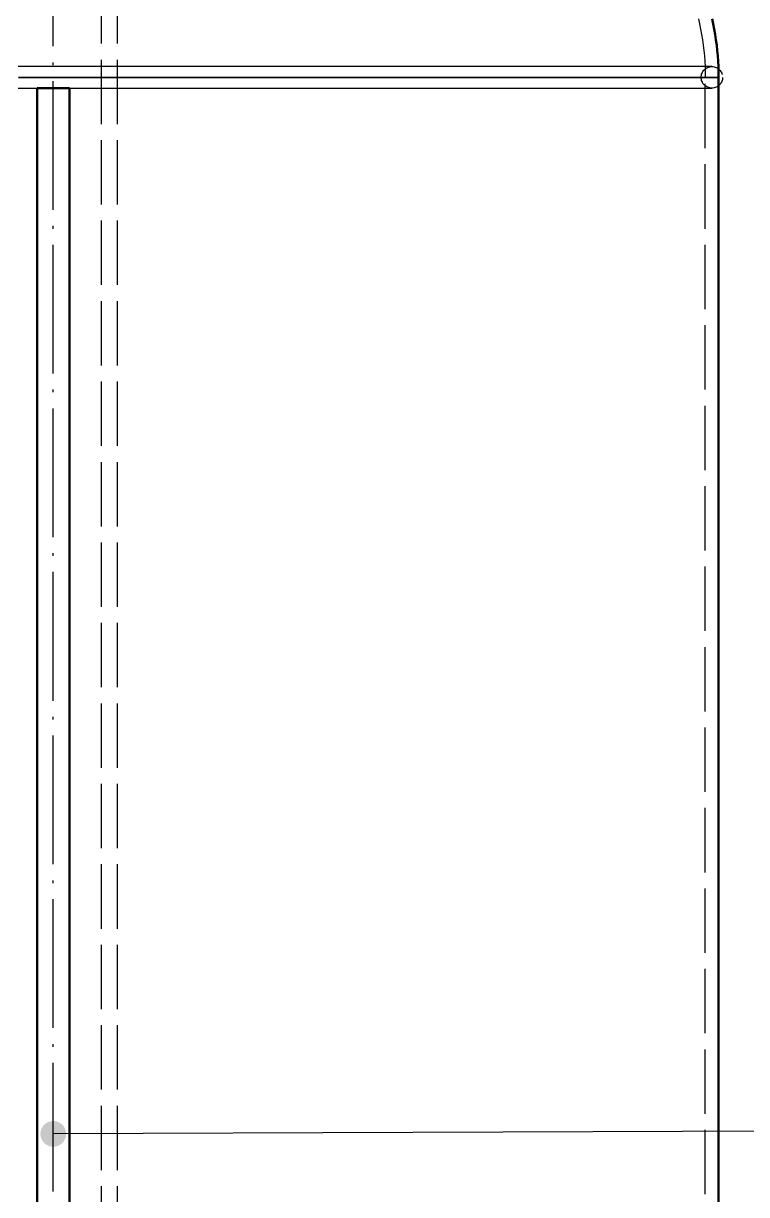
# Model space of a CAD drawing. Header units: millimetres. Extents: x 0 to 594, y 0 to 420.
# Drawn here: x 106.6 to 140.3, y 261.2 to 315.8 of the extents above; entities that cross this region are included whole.
import ezdxf

# ---------------------------------------------------------------- set-up
doc = ezdxf.new("R2010")
doc.units = ezdxf.units.MM
doc.linetypes.add('ISO02-TRAZOS', pattern=[3.75, 3, -0.75])
doc.linetypes.add('ISO04-TRAZO-PUNTO', pattern=[7.625, 6, -0.75, 0.125, -0.75])
for name, color, linetype, lineweight in [('01-VISIBLE', 7, 'CONTINUOUS', 50), ('02-OCULTA', 4, 'ISO02-TRAZOS', 25), ('03-EJE', 1, 'ISO04-TRAZO-PUNTO', 25), ('08-FINA', 5, 'CONTINUOUS', 25)]:
    doc.layers.add(name, color=color, linetype=linetype, lineweight=lineweight)

msp = doc.modelspace()

# ---------------------------------------------------------------- hatches: boundary and pattern name
at = {"layer": '08-FINA'}
h = msp.add_hatch(color=7, dxfattribs=at)
h.dxf.hatch_style = 1
edge = h.paths.add_edge_path()
edge.add_arc((108, 264.063), 0.6, 0, 360)

# ---------------------------------------------------------------- linework, layer by layer
at = {"layer": '01-VISIBLE'}
for p, q in [((107.25, 312.804), (108.75, 312.804)), ((107.25, 240.101), (107.25, 312.804)), ((108.75, 240.101), (108.75, 312.804)), ((139, 240.101), (139, 313.304))]:
    msp.add_line(p, q, dxfattribs=at)
msp.add_lwpolyline([(139, 313.304), (138.998, 313.554), (138.99, 313.804), (138.978, 314.054), (138.96, 314.304), (138.938, 314.553), (138.911, 314.802), (138.878, 315.051), (138.841, 315.298), (138.8, 315.545), (138.753, 315.791), (138.702, 316.036)], dxfattribs=at)
at = {"layer": '02-OCULTA'}
for p, q in [((110.25, 194.876), (110.25, 333.251)), ((111, 194.876), (111, 333.251)), ((107.25, 191.508), (107.25, 312.804)), ((107.25, 312.804), (108.75, 312.804)), ((108.75, 191.508), (108.75, 312.804)), ((138.375, 182.501), (138.375, 313.304))]:
    msp.add_line(p, q, dxfattribs=at)
for points in [[(138.059, 316.036), (138.11, 315.79), (138.157, 315.544), (138.201, 315.297), (138.243, 315.05), (138.282, 314.803), (138.318, 314.555), (138.345, 314.306), (138.361, 314.055), (138.37, 313.805), (138.374, 313.554), (138.375, 313.304)], [(138.688, 313.804), (138.437, 313.804), (138.187, 313.804), (137.936, 313.804), (137.686, 313.804), (137.435, 313.804), (137.185, 313.804), (136.934, 313.804), (136.684, 313.804), (136.433, 313.804), (136.182, 313.804), (135.932, 313.804), (135.681, 313.804), (135.431, 313.804), (135.18, 313.804), (134.93, 313.804), (134.679, 313.804), (134.429, 313.804), (134.178, 313.804), (133.928, 313.804), (133.677, 313.804), (133.427, 313.804), (133.176, 313.804), (132.926, 313.804), (132.675, 313.804), (132.425, 313.804), (132.174, 313.804), (131.924, 313.804), (131.673, 313.804), (131.423, 313.804), (131.172, 313.804), (130.922, 313.804), (130.671, 313.804), (130.421, 313.804), (130.17, 313.804), (129.92, 313.804), (129.669, 313.804), (129.419, 313.804), (129.168, 313.804), (128.918, 313.804), (128.667, 313.804), (128.417, 313.804), (128.166, 313.804), (127.916, 313.804), (127.665, 313.804), (127.415, 313.804), (127.164, 313.804), (126.914, 313.804), (126.663, 313.804), (126.412, 313.804), (126.162, 313.804), (125.911, 313.804), (125.661, 313.804), (125.41, 313.804), (125.16, 313.804), (124.909, 313.804), (124.659, 313.804), (124.408, 313.804), (124.158, 313.804), (123.907, 313.804), (123.657, 313.804), (123.406, 313.804), (123.156, 313.804), (122.905, 313.804), (122.655, 313.804), (122.404, 313.804), (122.154, 313.804), (121.903, 313.804), (121.653, 313.804), (121.402, 313.804), (121.152, 313.804), (120.901, 313.804), (120.651, 313.804), (120.4, 313.804), (120.15, 313.804), (119.899, 313.804), (119.649, 313.804), (119.398, 313.804), (119.148, 313.804), (118.897, 313.804), (118.647, 313.804), (118.396, 313.804), (118.146, 313.804), (117.895, 313.804), (117.645, 313.804), (117.394, 313.804), (117.144, 313.804), (116.893, 313.804), (116.643, 313.804), (116.392, 313.804), (116.142, 313.804), (115.891, 313.804), (115.641, 313.804), (115.39, 313.804), (115.14, 313.804), (114.889, 313.804), (114.639, 313.804), (114.388, 313.804), (114.137, 313.804), (113.887, 313.804), (113.636, 313.804), (113.386, 313.804), (113.135, 313.804), (112.885, 313.804), (112.634, 313.804), (112.384, 313.804), (112.133, 313.804), (111.883, 313.804), (111.632, 313.804), (111.382, 313.804), (111.131, 313.804), (110.881, 313.804), (110.63, 313.804), (110.38, 313.804), (110.129, 313.804), (109.879, 313.804), (109.628, 313.804), (109.378, 313.804), (109.127, 313.804), (108.877, 313.804), (108.626, 313.804), (108.376, 313.804), (108.125, 313.804), (107.875, 313.804), (107.624, 313.804), (107.374, 313.804), (107.123, 313.804), (106.873, 313.804), (106.622, 313.804), (106.372, 313.804)], [(138.688, 313.804), (138.437, 313.804), (138.187, 313.804), (137.936, 313.804), (137.686, 313.804), (137.435, 313.804), (137.185, 313.804), (136.934, 313.804), (136.684, 313.804), (136.433, 313.804), (136.182, 313.804), (135.932, 313.804), (135.681, 313.804), (135.431, 313.804), (135.18, 313.804), (134.93, 313.804), (134.679, 313.804), (134.429, 313.804), (134.178, 313.804), (133.928, 313.804), (133.677, 313.804), (133.427, 313.804), (133.176, 313.804), (132.926, 313.804), (132.675, 313.804), (132.425, 313.804), (132.174, 313.804), (131.924, 313.804), (131.673, 313.804), (131.423, 313.804), (131.172, 313.804), (130.922, 313.804), (130.671, 313.804), (130.421, 313.804), (130.17, 313.804), (129.92, 313.804), (129.669, 313.804), (129.419, 313.804), (129.168, 313.804), (128.918, 313.804), (128.667, 313.804), (128.417, 313.804), (128.166, 313.804), (127.916, 313.804), (127.665, 313.804), (127.415, 313.804), (127.164, 313.804), (126.914, 313.804), (126.663, 313.804), (126.412, 313.804), (126.162, 313.804), (125.911, 313.804), (125.661, 313.804), (125.41, 313.804), (125.16, 313.804), (124.909, 313.804), (124.659, 313.804), (124.408, 313.804), (124.158, 313.804), (123.907, 313.804), (123.657, 313.804), (123.406, 313.804), (123.156, 313.804), (122.905, 313.804), (122.655, 313.804), (122.404, 313.804), (122.154, 313.804), (121.903, 313.804), (121.653, 313.804), (121.402, 313.804), (121.152, 313.804), (120.901, 313.804), (120.651, 313.804), (120.4, 313.804), (120.15, 313.804), (119.899, 313.804), (119.649, 313.804), (119.398, 313.804), (119.148, 313.804), (118.897, 313.804), (118.647, 313.804), (118.396, 313.804), (118.146, 313.804), (117.895, 313.804), (117.645, 313.804), (117.394, 313.804), (117.144, 313.804), (116.893, 313.804), (116.643, 313.804), (116.392, 313.804), (116.142, 313.804), (115.891, 313.804), (115.641, 313.804), (115.39, 313.804), (115.14, 313.804), (114.889, 313.804), (114.639, 313.804), (114.388, 313.804), (114.137, 313.804), (113.887, 313.804), (113.636, 313.804), (113.386, 313.804), (113.135, 313.804), (112.885, 313.804), (112.634, 313.804), (112.384, 313.804), (112.133, 313.804), (111.883, 313.804), (111.632, 313.804), (111.382, 313.804), (111.131, 313.804), (110.881, 313.804), (110.63, 313.804), (110.38, 313.804), (110.129, 313.804), (109.879, 313.804), (109.628, 313.804), (109.378, 313.804), (109.127, 313.804), (108.877, 313.804), (108.626, 313.804), (108.376, 313.804), (108.125, 313.804), (107.875, 313.804), (107.624, 313.804), (107.374, 313.804), (107.123, 313.804), (106.873, 313.804), (106.622, 313.804), (106.372, 313.804)], [(106.372, 312.804), (106.622, 312.804), (106.873, 312.804), (107.123, 312.804), (107.374, 312.804), (107.624, 312.804), (107.875, 312.804), (108.125, 312.804), (108.376, 312.804), (108.626, 312.804), (108.877, 312.804), (109.127, 312.804), (109.378, 312.804), (109.628, 312.804), (109.879, 312.804), (110.129, 312.804), (110.38, 312.804), (110.63, 312.804), (110.881, 312.804), (111.131, 312.804), (111.382, 312.804), (111.632, 312.804), (111.883, 312.804), (112.133, 312.804), (112.384, 312.804), (112.634, 312.804), (112.885, 312.804), (113.135, 312.804), (113.386, 312.804), (113.636, 312.804), (113.887, 312.804), (114.137, 312.804), (114.388, 312.804), (114.639, 312.804), (114.889, 312.804), (115.14, 312.804), (115.39, 312.804), (115.641, 312.804), (115.891, 312.804), (116.142, 312.804), (116.392, 312.804), (116.643, 312.804), (116.893, 312.804), (117.144, 312.804), (117.394, 312.804), (117.645, 312.804), (117.895, 312.804), (118.146, 312.804), (118.396, 312.804), (118.647, 312.804), (118.897, 312.804), (119.148, 312.804), (119.398, 312.804), (119.649, 312.804), (119.899, 312.804), (120.15, 312.804), (120.4, 312.804), (120.651, 312.804), (120.901, 312.804), (121.152, 312.804), (121.402, 312.804), (121.653, 312.804), (121.903, 312.804), (122.154, 312.804), (122.404, 312.804), (122.655, 312.804), (122.905, 312.804), (123.156, 312.804), (123.406, 312.804), (123.657, 312.804), (123.907, 312.804), (124.158, 312.804), (124.408, 312.804), (124.659, 312.804), (124.909, 312.804), (125.16, 312.804), (125.41, 312.804), (125.661, 312.804), (125.911, 312.804), (126.162, 312.804), (126.412, 312.804), (126.663, 312.804), (126.914, 312.804), (127.164, 312.804), (127.415, 312.804), (127.665, 312.804), (127.916, 312.804), (128.166, 312.804), (128.417, 312.804), (128.667, 312.804), (128.918, 312.804), (129.168, 312.804), (129.419, 312.804), (129.669, 312.804), (129.92, 312.804), (130.17, 312.804), (130.421, 312.804), (130.671, 312.804), (130.922, 312.804), (131.172, 312.804), (131.423, 312.804), (131.673, 312.804), (131.924, 312.804), (132.174, 312.804), (132.425, 312.804), (132.675, 312.804), (132.926, 312.804), (133.176, 312.804), (133.427, 312.804), (133.677, 312.804), (133.928, 312.804), (134.178, 312.804), (134.429, 312.804), (134.679, 312.804), (134.93, 312.804), (135.18, 312.804), (135.431, 312.804), (135.681, 312.804), (135.932, 312.804), (136.182, 312.804), (136.433, 312.804), (136.683, 312.804), (136.934, 312.804), (137.184, 312.804), (137.435, 312.804), (137.685, 312.804), (137.936, 312.804), (138.186, 312.804), (138.437, 312.804), (138.688, 312.804)], [(106.372, 312.804), (106.622, 312.804), (106.873, 312.804), (107.123, 312.804), (107.374, 312.804), (107.624, 312.804), (107.875, 312.804), (108.125, 312.804), (108.376, 312.804), (108.626, 312.804), (108.877, 312.804), (109.127, 312.804), (109.378, 312.804), (109.628, 312.804), (109.879, 312.804), (110.129, 312.804), (110.38, 312.804), (110.63, 312.804), (110.881, 312.804), (111.131, 312.804), (111.382, 312.804), (111.632, 312.804), (111.883, 312.804), (112.133, 312.804), (112.384, 312.804), (112.634, 312.804), (112.885, 312.804), (113.135, 312.804), (113.386, 312.804), (113.636, 312.804), (113.887, 312.804), (114.137, 312.804), (114.388, 312.804), (114.639, 312.804), (114.889, 312.804), (115.14, 312.804), (115.39, 312.804), (115.641, 312.804), (115.891, 312.804), (116.142, 312.804), (116.392, 312.804), (116.643, 312.804), (116.893, 312.804), (117.144, 312.804), (117.394, 312.804), (117.645, 312.804), (117.895, 312.804), (118.146, 312.804), (118.396, 312.804), (118.647, 312.804), (118.897, 312.804), (119.148, 312.804), (119.398, 312.804), (119.649, 312.804), (119.899, 312.804), (120.15, 312.804), (120.4, 312.804), (120.651, 312.804), (120.901, 312.804), (121.152, 312.804), (121.402, 312.804), (121.653, 312.804), (121.903, 312.804), (122.154, 312.804), (122.404, 312.804), (122.655, 312.804), (122.905, 312.804), (123.156, 312.804), (123.406, 312.804), (123.657, 312.804), (123.907, 312.804), (124.158, 312.804), (124.408, 312.804), (124.659, 312.804), (124.909, 312.804), (125.16, 312.804), (125.41, 312.804), (125.661, 312.804), (125.911, 312.804), (126.162, 312.804), (126.412, 312.804), (126.663, 312.804), (126.914, 312.804), (127.164, 312.804), (127.415, 312.804), (127.665, 312.804), (127.916, 312.804), (128.166, 312.804), (128.417, 312.804), (128.667, 312.804), (128.918, 312.804), (129.168, 312.804), (129.419, 312.804), (129.669, 312.804), (129.92, 312.804), (130.17, 312.804), (130.421, 312.804), (130.671, 312.804), (130.922, 312.804), (131.172, 312.804), (131.423, 312.804), (131.673, 312.804), (131.924, 312.804), (132.174, 312.804), (132.425, 312.804), (132.675, 312.804), (132.926, 312.804), (133.176, 312.804), (133.427, 312.804), (133.677, 312.804), (133.928, 312.804), (134.178, 312.804), (134.429, 312.804), (134.679, 312.804), (134.93, 312.804), (135.18, 312.804), (135.431, 312.804), (135.681, 312.804), (135.932, 312.804), (136.182, 312.804), (136.433, 312.804), (136.683, 312.804), (136.934, 312.804), (137.184, 312.804), (137.435, 312.804), (137.685, 312.804), (137.936, 312.804), (138.186, 312.804), (138.437, 312.804), (138.688, 312.804)], [(138.375, 313.304), (138.125, 313.304), (137.875, 313.304), (137.625, 313.304), (137.375, 313.304), (137.125, 313.304), (136.875, 313.304), (136.625, 313.304), (136.375, 313.304), (136.125, 313.304), (135.875, 313.304), (135.625, 313.304), (135.375, 313.304), (135.125, 313.304), (134.875, 313.304), (134.625, 313.304), (134.375, 313.304), (134.125, 313.304), (133.875, 313.304), (133.625, 313.304), (133.375, 313.304), (133.125, 313.304), (132.875, 313.304), (132.625, 313.304), (132.375, 313.304), (132.125, 313.304), (131.875, 313.304), (131.625, 313.304), (131.375, 313.304), (131.125, 313.304), (130.875, 313.304), (130.625, 313.304), (130.375, 313.304), (130.125, 313.304), (129.875, 313.304), (129.625, 313.304), (129.375, 313.304), (129.125, 313.304), (128.875, 313.304), (128.625, 313.304), (128.375, 313.304), (128.125, 313.304), (127.875, 313.304), (127.625, 313.304), (127.375, 313.304), (127.125, 313.304), (126.875, 313.304), (126.625, 313.304), (126.375, 313.304), (126.125, 313.304), (125.875, 313.304), (125.625, 313.304), (125.375, 313.304), (125.125, 313.304), (124.875, 313.304), (124.625, 313.304), (124.375, 313.304), (124.125, 313.304), (123.875, 313.304), (123.625, 313.304), (123.375, 313.304), (123.125, 313.304), (122.875, 313.304), (122.625, 313.304), (122.375, 313.304), (122.125, 313.304), (121.875, 313.304), (121.625, 313.304), (121.375, 313.304), (121.125, 313.304), (120.875, 313.304), (120.625, 313.304), (120.375, 313.304), (120.125, 313.304), (119.875, 313.304), (119.625, 313.304), (119.375, 313.304), (119.125, 313.304), (118.875, 313.304), (118.625, 313.304), (118.375, 313.304), (118.125, 313.304), (117.875, 313.304), (117.625, 313.304), (117.375, 313.304), (117.125, 313.304), (116.875, 313.304), (116.625, 313.304), (116.375, 313.304), (116.125, 313.304), (115.875, 313.304), (115.625, 313.304), (115.375, 313.304), (115.125, 313.304), (114.875, 313.304), (114.625, 313.304), (114.375, 313.304), (114.125, 313.304), (113.875, 313.304), (113.625, 313.304), (113.375, 313.304), (113.125, 313.304), (112.875, 313.304), (112.625, 313.304), (112.375, 313.304), (112.125, 313.304), (111.875, 313.304), (111.625, 313.304), (111.375, 313.304), (111.125, 313.304), (110.875, 313.304), (110.625, 313.304), (110.375, 313.304), (110.125, 313.304), (109.875, 313.304), (109.625, 313.304), (109.375, 313.304), (109.125, 313.304), (108.875, 313.304), (108.625, 313.304), (108.375, 313.304), (108.125, 313.304), (107.875, 313.304), (107.625, 313.304), (107.375, 313.304), (107.125, 313.304), (106.875, 313.304), (106.625, 313.304), (106.375, 313.304)], [(106.375, 313.304), (106.625, 313.304), (106.875, 313.304), (107.125, 313.304), (107.375, 313.304), (107.625, 313.304), (107.875, 313.304), (108.125, 313.304), (108.375, 313.304), (108.625, 313.304), (108.875, 313.304), (109.125, 313.304), (109.375, 313.304), (109.625, 313.304), (109.875, 313.304), (110.125, 313.304), (110.375, 313.304), (110.625, 313.304), (110.875, 313.304), (111.125, 313.304), (111.375, 313.304), (111.625, 313.304), (111.875, 313.304), (112.125, 313.304), (112.375, 313.304), (112.625, 313.304), (112.875, 313.304), (113.125, 313.304), (113.375, 313.304), (113.625, 313.304), (113.875, 313.304), (114.125, 313.304), (114.375, 313.304), (114.625, 313.304), (114.875, 313.304), (115.125, 313.304), (115.375, 313.304), (115.625, 313.304), (115.875, 313.304), (116.125, 313.304), (116.375, 313.304), (116.625, 313.304), (116.875, 313.304), (117.125, 313.304), (117.375, 313.304), (117.625, 313.304), (117.875, 313.304), (118.125, 313.304), (118.375, 313.304), (118.625, 313.304), (118.875, 313.304), (119.125, 313.304), (119.375, 313.304), (119.625, 313.304), (119.875, 313.304), (120.125, 313.304), (120.375, 313.304), (120.625, 313.304), (120.875, 313.304), (121.125, 313.304), (121.375, 313.304), (121.625, 313.304), (121.875, 313.304), (122.125, 313.304), (122.375, 313.304), (122.625, 313.304), (122.875, 313.304), (123.125, 313.304), (123.375, 313.304), (123.625, 313.304), (123.875, 313.304), (124.125, 313.304), (124.375, 313.304), (124.625, 313.304), (124.875, 313.304), (125.125, 313.304), (125.375, 313.304), (125.625, 313.304), (125.875, 313.304), (126.125, 313.304), (126.375, 313.304), (126.625, 313.304), (126.875, 313.304), (127.125, 313.304), (127.375, 313.304), (127.625, 313.304), (127.875, 313.304), (128.125, 313.304), (128.375, 313.304), (128.625, 313.304), (128.875, 313.304), (129.125, 313.304), (129.375, 313.304), (129.625, 313.304), (129.875, 313.304), (130.125, 313.304), (130.375, 313.304), (130.625, 313.304), (130.875, 313.304), (131.125, 313.304), (131.375, 313.304), (131.625, 313.304), (131.875, 313.304), (132.125, 313.304), (132.375, 313.304), (132.625, 313.304), (132.875, 313.304), (133.125, 313.304), (133.375, 313.304), (133.625, 313.304), (133.875, 313.304), (134.125, 313.304), (134.375, 313.304), (134.625, 313.304), (134.875, 313.304), (135.125, 313.304), (135.375, 313.304), (135.625, 313.304), (135.875, 313.304), (136.125, 313.304), (136.375, 313.304), (136.625, 313.304), (136.875, 313.304), (137.125, 313.304), (137.375, 313.304), (137.625, 313.304), (137.875, 313.304), (138.125, 313.304), (138.375, 313.304)], [(138.375, 313.304), (138.125, 313.304), (137.875, 313.304), (137.625, 313.304), (137.375, 313.304), (137.125, 313.304), (136.875, 313.304), (136.625, 313.304), (136.375, 313.304), (136.125, 313.304), (135.875, 313.304), (135.625, 313.304), (135.375, 313.304), (135.125, 313.304), (134.875, 313.304), (134.625, 313.304), (134.375, 313.304), (134.125, 313.304), (133.875, 313.304), (133.625, 313.304), (133.375, 313.304), (133.125, 313.304), (132.875, 313.304), (132.625, 313.304), (132.375, 313.304), (132.125, 313.304), (131.875, 313.304), (131.625, 313.304), (131.375, 313.304), (131.125, 313.304), (130.875, 313.304), (130.625, 313.304), (130.375, 313.304), (130.125, 313.304), (129.875, 313.304), (129.625, 313.304), (129.375, 313.304), (129.125, 313.304), (128.875, 313.304), (128.625, 313.304), (128.375, 313.304), (128.125, 313.304), (127.875, 313.304), (127.625, 313.304), (127.375, 313.304), (127.125, 313.304), (126.875, 313.304), (126.625, 313.304), (126.375, 313.304), (126.125, 313.304), (125.875, 313.304), (125.625, 313.304), (125.375, 313.304), (125.125, 313.304), (124.875, 313.304), (124.625, 313.304), (124.375, 313.304), (124.125, 313.304), (123.875, 313.304), (123.625, 313.304), (123.375, 313.304), (123.125, 313.304), (122.875, 313.304), (122.625, 313.304), (122.375, 313.304), (122.125, 313.304), (121.875, 313.304), (121.625, 313.304), (121.375, 313.304), (121.125, 313.304), (120.875, 313.304), (120.625, 313.304), (120.375, 313.304), (120.125, 313.304), (119.875, 313.304), (119.625, 313.304), (119.375, 313.304), (119.125, 313.304), (118.875, 313.304), (118.625, 313.304), (118.375, 313.304), (118.125, 313.304), (117.875, 313.304), (117.625, 313.304), (117.375, 313.304), (117.125, 313.304), (116.875, 313.304), (116.625, 313.304), (116.375, 313.304), (116.125, 313.304), (115.875, 313.304), (115.625, 313.304), (115.375, 313.304), (115.125, 313.304), (114.875, 313.304), (114.625, 313.304), (114.375, 313.304), (114.125, 313.304), (113.875, 313.304), (113.625, 313.304), (113.375, 313.304), (113.125, 313.304), (112.875, 313.304), (112.625, 313.304), (112.375, 313.304), (112.125, 313.304), (111.875, 313.304), (111.625, 313.304), (111.375, 313.304), (111.125, 313.304), (110.875, 313.304), (110.625, 313.304), (110.375, 313.304), (110.125, 313.304), (109.875, 313.304), (109.625, 313.304), (109.375, 313.304), (109.125, 313.304), (108.875, 313.304), (108.625, 313.304), (108.375, 313.304), (108.125, 313.304), (107.875, 313.304), (107.625, 313.304), (107.375, 313.304), (107.125, 313.304), (106.875, 313.304), (106.625, 313.304), (106.375, 313.304)], [(106.375, 313.304), (106.625, 313.304), (106.875, 313.304), (107.125, 313.304), (107.375, 313.304), (107.625, 313.304), (107.875, 313.304), (108.125, 313.304), (108.375, 313.304), (108.625, 313.304), (108.875, 313.304), (109.125, 313.304), (109.375, 313.304), (109.625, 313.304), (109.875, 313.304), (110.125, 313.304), (110.375, 313.304), (110.625, 313.304), (110.875, 313.304), (111.125, 313.304), (111.375, 313.304), (111.625, 313.304), (111.875, 313.304), (112.125, 313.304), (112.375, 313.304), (112.625, 313.304), (112.875, 313.304), (113.125, 313.304), (113.375, 313.304), (113.625, 313.304), (113.875, 313.304), (114.125, 313.304), (114.375, 313.304), (114.625, 313.304), (114.875, 313.304), (115.125, 313.304), (115.375, 313.304), (115.625, 313.304), (115.875, 313.304), (116.125, 313.304), (116.375, 313.304), (116.625, 313.304), (116.875, 313.304), (117.125, 313.304), (117.375, 313.304), (117.625, 313.304), (117.875, 313.304), (118.125, 313.304), (118.375, 313.304), (118.625, 313.304), (118.875, 313.304), (119.125, 313.304), (119.375, 313.304), (119.625, 313.304), (119.875, 313.304), (120.125, 313.304), (120.375, 313.304), (120.625, 313.304), (120.875, 313.304), (121.125, 313.304), (121.375, 313.304), (121.625, 313.304), (121.875, 313.304), (122.125, 313.304), (122.375, 313.304), (122.625, 313.304), (122.875, 313.304), (123.125, 313.304), (123.375, 313.304), (123.625, 313.304), (123.875, 313.304), (124.125, 313.304), (124.375, 313.304), (124.625, 313.304), (124.875, 313.304), (125.125, 313.304), (125.375, 313.304), (125.625, 313.304), (125.875, 313.304), (126.125, 313.304), (126.375, 313.304), (126.625, 313.304), (126.875, 313.304), (127.125, 313.304), (127.375, 313.304), (127.625, 313.304), (127.875, 313.304), (128.125, 313.304), (128.375, 313.304), (128.625, 313.304), (128.875, 313.304), (129.125, 313.304), (129.375, 313.304), (129.625, 313.304), (129.875, 313.304), (130.125, 313.304), (130.375, 313.304), (130.625, 313.304), (130.875, 313.304), (131.125, 313.304), (131.375, 313.304), (131.625, 313.304), (131.875, 313.304), (132.125, 313.304), (132.375, 313.304), (132.625, 313.304), (132.875, 313.304), (133.125, 313.304), (133.375, 313.304), (133.625, 313.304), (133.875, 313.304), (134.125, 313.304), (134.375, 313.304), (134.625, 313.304), (134.875, 313.304), (135.125, 313.304), (135.375, 313.304), (135.625, 313.304), (135.875, 313.304), (136.125, 313.304), (136.375, 313.304), (136.625, 313.304), (136.875, 313.304), (137.125, 313.304), (137.375, 313.304), (137.625, 313.304), (137.875, 313.304), (138.125, 313.304), (138.375, 313.304)], [(139, 313.304), (138.75, 313.304), (138.5, 313.304), (138.25, 313.304), (138, 313.304), (137.75, 313.304), (137.5, 313.304), (137.25, 313.304), (137, 313.304), (136.75, 313.304), (136.5, 313.304), (136.25, 313.304), (136, 313.304), (135.75, 313.304), (135.5, 313.304), (135.25, 313.304), (135, 313.304), (134.75, 313.304), (134.5, 313.304), (134.25, 313.304), (134, 313.304), (133.75, 313.304), (133.5, 313.304), (133.25, 313.304), (133, 313.304), (132.75, 313.304), (132.5, 313.304), (132.25, 313.304), (132, 313.304), (131.75, 313.304), (131.5, 313.304), (131.25, 313.304), (131, 313.304), (130.75, 313.304), (130.5, 313.304), (130.25, 313.304), (130, 313.304), (129.75, 313.304), (129.5, 313.304), (129.25, 313.304), (129, 313.304), (128.75, 313.304), (128.5, 313.304), (128.25, 313.304), (128, 313.304), (127.75, 313.304), (127.5, 313.304), (127.25, 313.304), (127, 313.304), (126.75, 313.304), (126.5, 313.304), (126.25, 313.304), (126, 313.304), (125.75, 313.304), (125.5, 313.304), (125.25, 313.304), (125, 313.304), (124.75, 313.304), (124.5, 313.304), (124.25, 313.304), (124, 313.304), (123.75, 313.304), (123.5, 313.304), (123.25, 313.304), (123, 313.304), (122.75, 313.304), (122.5, 313.304), (122.25, 313.304), (122, 313.304), (121.75, 313.304), (121.5, 313.304), (121.25, 313.304), (121, 313.304), (120.75, 313.304), (120.5, 313.304), (120.25, 313.304), (120, 313.304), (119.75, 313.304), (119.5, 313.304), (119.25, 313.304), (119, 313.304), (118.75, 313.304), (118.5, 313.304), (118.25, 313.304), (118, 313.304), (117.75, 313.304), (117.5, 313.304), (117.25, 313.304), (117, 313.304), (116.75, 313.304), (116.5, 313.304), (116.25, 313.304), (116, 313.304), (115.75, 313.304), (115.5, 313.304), (115.25, 313.304), (115, 313.304), (114.75, 313.304), (114.5, 313.304), (114.25, 313.304), (114, 313.304), (113.75, 313.304), (113.5, 313.304), (113.25, 313.304), (113, 313.304), (112.75, 313.304), (112.5, 313.304), (112.25, 313.304), (112, 313.304), (111.75, 313.304), (111.5, 313.304), (111.25, 313.304), (111, 313.304), (110.75, 313.304), (110.5, 313.304), (110.25, 313.304), (110, 313.304), (109.75, 313.304), (109.5, 313.304), (109.25, 313.304), (109, 313.304), (108.75, 313.304), (108.5, 313.304), (108.25, 313.304), (108, 313.304), (107.75, 313.304), (107.5, 313.304), (107.25, 313.304), (107, 313.304), (106.75, 313.304), (106.5, 313.304)], [(106.5, 313.304), (106.75, 313.304), (107, 313.304), (107.25, 313.304), (107.5, 313.304), (107.75, 313.304), (108, 313.304), (108.25, 313.304), (108.5, 313.304), (108.75, 313.304), (109, 313.304), (109.25, 313.304), (109.5, 313.304), (109.75, 313.304), (110, 313.304), (110.25, 313.304), (110.5, 313.304), (110.75, 313.304), (111, 313.304), (111.25, 313.304), (111.5, 313.304), (111.75, 313.304), (112, 313.304), (112.25, 313.304), (112.5, 313.304), (112.75, 313.304), (113, 313.304), (113.25, 313.304), (113.5, 313.304), (113.75, 313.304), (114, 313.304), (114.25, 313.304), (114.5, 313.304), (114.75, 313.304), (115, 313.304), (115.25, 313.304), (115.5, 313.304), (115.75, 313.304), (116, 313.304), (116.25, 313.304), (116.5, 313.304), (116.75, 313.304), (117, 313.304), (117.25, 313.304), (117.5, 313.304), (117.75, 313.304), (118, 313.304), (118.25, 313.304), (118.5, 313.304), (118.75, 313.304), (119, 313.304), (119.25, 313.304), (119.5, 313.304), (119.75, 313.304), (120, 313.304), (120.25, 313.304), (120.5, 313.304), (120.75, 313.304), (121, 313.304), (121.25, 313.304), (121.5, 313.304), (121.75, 313.304), (122, 313.304), (122.25, 313.304), (122.5, 313.304), (122.75, 313.304), (123, 313.304), (123.25, 313.304), (123.5, 313.304), (123.75, 313.304), (124, 313.304), (124.25, 313.304), (124.5, 313.304), (124.75, 313.304), (125, 313.304), (125.25, 313.304), (125.5, 313.304), (125.75, 313.304), (126, 313.304), (126.25, 313.304), (126.5, 313.304), (126.75, 313.304), (127, 313.304), (127.25, 313.304), (127.5, 313.304), (127.75, 313.304), (128, 313.304), (128.25, 313.304), (128.5, 313.304), (128.75, 313.304), (129, 313.304), (129.25, 313.304), (129.5, 313.304), (129.75, 313.304), (130, 313.304), (130.25, 313.304), (130.5, 313.304), (130.75, 313.304), (131, 313.304), (131.25, 313.304), (131.5, 313.304), (131.75, 313.304), (132, 313.304), (132.25, 313.304), (132.5, 313.304), (132.75, 313.304), (133, 313.304), (133.25, 313.304), (133.5, 313.304), (133.75, 313.304), (134, 313.304), (134.25, 313.304), (134.5, 313.304), (134.75, 313.304), (135, 313.304), (135.25, 313.304), (135.5, 313.304), (135.75, 313.304), (136, 313.304), (136.25, 313.304), (136.5, 313.304), (136.75, 313.304), (137, 313.304), (137.25, 313.304), (137.5, 313.304), (137.75, 313.304), (138, 313.304), (138.25, 313.304), (138.5, 313.304), (138.75, 313.304), (139, 313.304)], [(139, 313.304), (138.75, 313.304), (138.5, 313.304), (138.25, 313.304), (138, 313.304), (137.75, 313.304), (137.5, 313.304), (137.25, 313.304), (137, 313.304), (136.75, 313.304), (136.5, 313.304), (136.25, 313.304), (136, 313.304), (135.75, 313.304), (135.5, 313.304), (135.25, 313.304), (135, 313.304), (134.75, 313.304), (134.5, 313.304), (134.25, 313.304), (134, 313.304), (133.75, 313.304), (133.5, 313.304), (133.25, 313.304), (133, 313.304), (132.75, 313.304), (132.5, 313.304), (132.25, 313.304), (132, 313.304), (131.75, 313.304), (131.5, 313.304), (131.25, 313.304), (131, 313.304), (130.75, 313.304), (130.5, 313.304), (130.25, 313.304), (130, 313.304), (129.75, 313.304), (129.5, 313.304), (129.25, 313.304), (129, 313.304), (128.75, 313.304), (128.5, 313.304), (128.25, 313.304), (128, 313.304), (127.75, 313.304), (127.5, 313.304), (127.25, 313.304), (127, 313.304), (126.75, 313.304), (126.5, 313.304), (126.25, 313.304), (126, 313.304), (125.75, 313.304), (125.5, 313.304), (125.25, 313.304), (125, 313.304), (124.75, 313.304), (124.5, 313.304), (124.25, 313.304), (124, 313.304), (123.75, 313.304), (123.5, 313.304), (123.25, 313.304), (123, 313.304), (122.75, 313.304), (122.5, 313.304), (122.25, 313.304), (122, 313.304), (121.75, 313.304), (121.5, 313.304), (121.25, 313.304), (121, 313.304), (120.75, 313.304), (120.5, 313.304), (120.25, 313.304), (120, 313.304), (119.75, 313.304), (119.5, 313.304), (119.25, 313.304), (119, 313.304), (118.75, 313.304), (118.5, 313.304), (118.25, 313.304), (118, 313.304), (117.75, 313.304), (117.5, 313.304), (117.25, 313.304), (117, 313.304), (116.75, 313.304), (116.5, 313.304), (116.25, 313.304), (116, 313.304), (115.75, 313.304), (115.5, 313.304), (115.25, 313.304), (115, 313.304), (114.75, 313.304), (114.5, 313.304), (114.25, 313.304), (114, 313.304), (113.75, 313.304), (113.5, 313.304), (113.25, 313.304), (113, 313.304), (112.75, 313.304), (112.5, 313.304), (112.25, 313.304), (112, 313.304), (111.75, 313.304), (111.5, 313.304), (111.25, 313.304), (111, 313.304), (110.75, 313.304), (110.5, 313.304), (110.25, 313.304), (110, 313.304), (109.75, 313.304), (109.5, 313.304), (109.25, 313.304), (109, 313.304), (108.75, 313.304), (108.5, 313.304), (108.25, 313.304), (108, 313.304), (107.75, 313.304), (107.5, 313.304), (107.25, 313.304), (107, 313.304), (106.75, 313.304), (106.5, 313.304)], [(106.5, 313.304), (106.75, 313.304), (107, 313.304), (107.25, 313.304), (107.5, 313.304), (107.75, 313.304), (108, 313.304), (108.25, 313.304), (108.5, 313.304), (108.75, 313.304), (109, 313.304), (109.25, 313.304), (109.5, 313.304), (109.75, 313.304), (110, 313.304), (110.25, 313.304), (110.5, 313.304), (110.75, 313.304), (111, 313.304), (111.25, 313.304), (111.5, 313.304), (111.75, 313.304), (112, 313.304), (112.25, 313.304), (112.5, 313.304), (112.75, 313.304), (113, 313.304), (113.25, 313.304), (113.5, 313.304), (113.75, 313.304), (114, 313.304), (114.25, 313.304), (114.5, 313.304), (114.75, 313.304), (115, 313.304), (115.25, 313.304), (115.5, 313.304), (115.75, 313.304), (116, 313.304), (116.25, 313.304), (116.5, 313.304), (116.75, 313.304), (117, 313.304), (117.25, 313.304), (117.5, 313.304), (117.75, 313.304), (118, 313.304), (118.25, 313.304), (118.5, 313.304), (118.75, 313.304), (119, 313.304), (119.25, 313.304), (119.5, 313.304), (119.75, 313.304), (120, 313.304), (120.25, 313.304), (120.5, 313.304), (120.75, 313.304), (121, 313.304), (121.25, 313.304), (121.5, 313.304), (121.75, 313.304), (122, 313.304), (122.25, 313.304), (122.5, 313.304), (122.75, 313.304), (123, 313.304), (123.25, 313.304), (123.5, 313.304), (123.75, 313.304), (124, 313.304), (124.25, 313.304), (124.5, 313.304), (124.75, 313.304), (125, 313.304), (125.25, 313.304), (125.5, 313.304), (125.75, 313.304), (126, 313.304), (126.25, 313.304), (126.5, 313.304), (126.75, 313.304), (127, 313.304), (127.25, 313.304), (127.5, 313.304), (127.75, 313.304), (128, 313.304), (128.25, 313.304), (128.5, 313.304), (128.75, 313.304), (129, 313.304), (129.25, 313.304), (129.5, 313.304), (129.75, 313.304), (130, 313.304), (130.25, 313.304), (130.5, 313.304), (130.75, 313.304), (131, 313.304), (131.25, 313.304), (131.5, 313.304), (131.75, 313.304), (132, 313.304), (132.25, 313.304), (132.5, 313.304), (132.75, 313.304), (133, 313.304), (133.25, 313.304), (133.5, 313.304), (133.75, 313.304), (134, 313.304), (134.25, 313.304), (134.5, 313.304), (134.75, 313.304), (135, 313.304), (135.25, 313.304), (135.5, 313.304), (135.75, 313.304), (136, 313.304), (136.25, 313.304), (136.5, 313.304), (136.75, 313.304), (137, 313.304), (137.25, 313.304), (137.5, 313.304), (137.75, 313.304), (138, 313.304), (138.25, 313.304), (138.5, 313.304), (138.75, 313.304), (139, 313.304)]]:
    msp.add_lwpolyline(points, dxfattribs=at)
msp.add_circle((138.688, 313.304), 0.5, dxfattribs=at)
at = {"layer": '03-EJE'}
msp.add_line((108, 177.501), (108, 344.251), dxfattribs=at)
at = {"layer": '08-FINA'}
msp.add_line((189.996, 264.361), (108, 264.063), dxfattribs=at)

doc.saveas('drawing.dxf')
